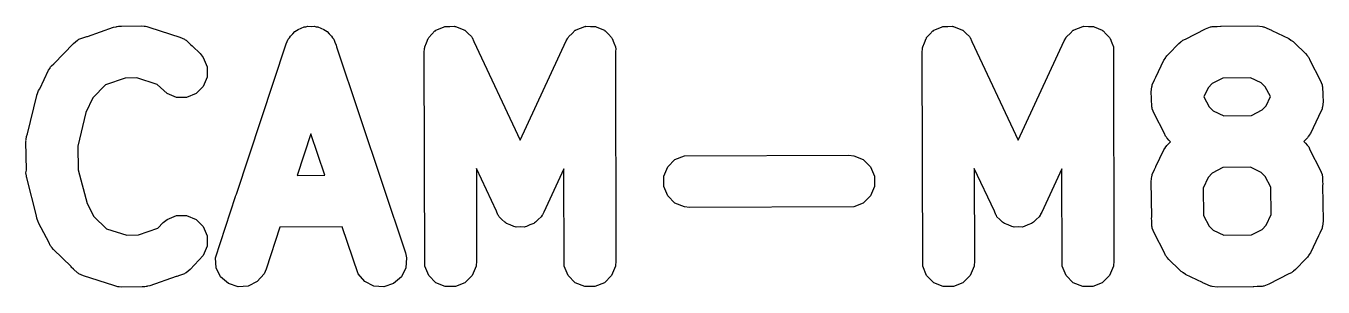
# Model space of a CAD drawing. Extents: x 63.6 to 142.2, y 84.8 to 149.3.
# Drawn here: x 129.79 to 142.19, y 106.7 to 109.2 of the extents above; entities that cross this region are included whole.
import ezdxf

# ---------------------------------------------------------------- set-up
doc = ezdxf.new("R2010")
doc.units = 0
doc.layers.add('BLACK', color=7, linetype='CONTINUOUS')

msp = doc.modelspace()

# ---------------------------------------------------------------- linework, layer by layer
at = {"layer": 'BLACK', "linetype": 'CONTINUOUS'}
for p, q in [((130.375111, 109.102071), (130.625249, 109.189283)), ((130.625249, 109.189283), (130.649435, 109.194783)), ((130.649435, 109.194783), (130.655533, 109.197308)), ((130.655533, 109.197308), (130.661029, 109.197419)), ((130.661029, 109.197419), (130.673039, 109.200149)), ((130.673039, 109.200149), (130.700351, 109.198208)), ((130.700351, 109.198208), (130.894782, 109.202112)), ((130.894782, 109.202112), (130.919463, 109.199681)), ((130.919463, 109.199681), (130.92605, 109.200149)), ((130.92605, 109.200149), (130.931134, 109.198532)), ((130.931134, 109.198532), (130.943555, 109.197308)), ((130.943555, 109.197308), (130.971954, 109.185545)), ((130.971954, 109.185545), (131.259553, 109.094045)), ((132.376527, 109.1576), (132.390021, 109.169302)), ((132.390021, 109.169302), (132.419757, 109.179215)), ((132.419757, 109.179215), (132.447797, 109.193234)), ((132.447797, 109.193234), (132.465615, 109.194501)), ((132.465615, 109.194501), (132.482561, 109.200149)), ((132.482561, 109.200149), (132.513829, 109.197927)), ((132.513829, 109.197927), (132.545097, 109.200149)), ((132.545097, 109.200149), (132.562042, 109.194501)), ((132.562042, 109.194501), (132.579861, 109.193234)), ((132.579861, 109.193234), (132.6079, 109.179215)), ((132.6079, 109.179215), (132.637637, 109.169302)), ((132.637637, 109.169302), (132.65113, 109.1576)), ((133.70827, 109.159979), (133.748354, 109.176583)), ((133.748354, 109.176583), (133.78767, 109.19493)), ((133.78767, 109.19493), (133.79324, 109.195175)), ((133.79324, 109.195175), (133.79839, 109.197308)), ((133.79839, 109.197308), (133.841777, 109.197308)), ((133.841777, 109.197308), (133.885121, 109.199213)), ((133.885121, 109.199213), (133.89036, 109.197308)), ((133.89036, 109.197308), (133.895936, 109.197308)), ((133.895936, 109.197308), (133.936024, 109.180703)), ((133.936024, 109.180703), (133.976793, 109.165878)), ((133.976793, 109.165878), (133.980904, 109.162113)), ((133.980904, 109.162113), (133.986056, 109.159979)), ((135.041603, 109.159979), (135.046754, 109.162113)), ((135.046754, 109.162113), (135.050866, 109.165878)), ((135.050866, 109.165878), (135.091638, 109.180705)), ((135.091638, 109.180705), (135.131723, 109.197308)), ((135.131723, 109.197308), (135.137298, 109.197308)), ((135.137298, 109.197308), (135.142537, 109.199213)), ((135.142537, 109.199213), (135.185881, 109.197308)), ((135.185881, 109.197308), (135.229269, 109.197308)), ((135.229269, 109.197308), (135.234419, 109.195175)), ((135.234419, 109.195175), (135.239988, 109.19493)), ((135.239988, 109.19493), (135.279299, 109.176585)), ((135.279299, 109.176585), (135.319389, 109.159979)), ((138.470174, 109.159979), (138.510258, 109.176583)), ((138.510258, 109.176583), (138.549574, 109.19493)), ((138.549574, 109.19493), (138.555144, 109.195175)), ((138.555144, 109.195175), (138.560294, 109.197308)), ((138.560294, 109.197308), (138.603681, 109.197308)), ((138.603681, 109.197308), (138.647025, 109.199213)), ((138.647025, 109.199213), (138.652264, 109.197308)), ((138.652264, 109.197308), (138.65784, 109.197308)), ((138.65784, 109.197308), (138.697928, 109.180703)), ((138.697928, 109.180703), (138.738697, 109.165878)), ((138.738697, 109.165878), (138.742808, 109.162113)), ((138.742808, 109.162113), (138.74796, 109.159979)), ((139.803507, 109.159979), (139.808658, 109.162113)), ((139.808658, 109.162113), (139.81277, 109.165878)), ((139.81277, 109.165878), (139.853542, 109.180705)), ((139.853542, 109.180705), (139.893627, 109.197308)), ((139.893627, 109.197308), (139.899202, 109.197308)), ((139.899202, 109.197308), (139.904441, 109.199213)), ((139.904441, 109.199213), (139.947785, 109.197308)), ((139.947785, 109.197308), (139.991173, 109.197308)), ((139.991173, 109.197308), (139.996323, 109.195175)), ((139.996323, 109.195175), (140.001892, 109.19493)), ((140.001892, 109.19493), (140.041203, 109.176585)), ((140.041203, 109.176585), (140.081293, 109.159979)), ((140.877224, 109.075552), (141.068692, 109.175719)), ((141.068692, 109.175719), (141.114464, 109.193234)), ((141.114464, 109.193234), (141.123423, 109.193871)), ((141.123423, 109.193871), (141.131722, 109.197308)), ((141.131722, 109.197308), (141.179267, 109.19784)), ((141.179267, 109.19784), (141.211764, 109.200149)), ((141.211764, 109.200149), (141.217413, 109.198266)), ((141.217413, 109.198266), (141.561448, 109.202112)), ((141.561448, 109.202112), (141.610221, 109.197308)), ((141.610221, 109.197308), (141.618519, 109.193871)), ((141.618519, 109.193871), (141.627479, 109.193234)), ((141.627479, 109.193234), (141.676242, 109.169961)), ((141.676242, 109.169961), (141.700341, 109.159979)), ((130.241814, 109.033651), (130.279699, 109.064742)), ((130.279699, 109.064742), (130.287998, 109.06818)), ((130.287998, 109.06818), (130.294783, 109.074064)), ((130.294783, 109.074064), (130.341672, 109.090413)), ((130.341672, 109.090413), (130.369819, 109.102071)), ((130.369819, 109.102071), (130.375111, 109.102071)), ((131.259553, 109.094045), (131.304304, 109.074064)), ((131.304304, 109.074064), (131.31109, 109.068178)), ((131.31109, 109.068178), (131.319388, 109.064741)), ((131.319388, 109.064741), (131.365424, 109.021055)), ((132.276658, 109.031169), (132.296639, 109.07592)), ((132.296639, 109.07592), (132.308341, 109.089414)), ((132.308341, 109.089414), (132.31633, 109.10539)), ((132.31633, 109.10539), (132.340011, 109.12593)), ((132.340011, 109.12593), (132.360551, 109.149611)), ((132.360551, 109.149611), (132.376527, 109.1576)), ((132.65113, 109.1576), (132.667107, 109.149611)), ((132.667107, 109.149611), (132.687646, 109.12593)), ((132.687646, 109.12593), (132.711328, 109.10539)), ((132.711328, 109.10539), (132.719316, 109.089414)), ((132.719316, 109.089414), (132.731019, 109.07592)), ((132.731019, 109.07592), (132.741155, 109.045736)), ((132.741155, 109.045736), (132.754951, 109.018144)), ((133.601967, 109.000885), (133.618572, 109.040974)), ((133.618572, 109.040974), (133.633397, 109.081742)), ((133.633397, 109.081742), (133.637162, 109.085854)), ((133.637162, 109.085854), (133.639296, 109.091005)), ((133.639296, 109.091005), (133.669979, 109.121689)), ((133.669979, 109.121689), (133.699276, 109.153679)), ((133.699276, 109.153679), (133.704327, 109.156037)), ((133.704327, 109.156037), (133.70827, 109.159979)), ((133.986056, 109.159979), (134.016739, 109.129296)), ((134.016739, 109.129296), (134.04873, 109.099999)), ((134.04873, 109.099999), (134.051121, 109.094914)), ((134.051121, 109.094914), (134.05503, 109.091005)), ((134.05503, 109.091005), (134.070328, 109.054072)), ((134.070328, 109.054072), (134.514669, 108.109211)), ((134.514669, 108.109211), (134.95395, 109.057833)), ((134.95395, 109.057833), (134.970369, 109.085551)), ((134.970369, 109.085551), (134.972629, 109.091005)), ((134.972629, 109.091005), (134.975013, 109.09339)), ((134.975013, 109.09339), (134.978929, 109.099999)), ((134.978929, 109.099999), (135.010919, 109.129296)), ((135.010919, 109.129296), (135.041603, 109.159979)), ((135.319389, 109.159979), (135.323331, 109.156037)), ((135.323331, 109.156037), (135.328383, 109.153679)), ((135.328383, 109.153679), (135.357679, 109.121689)), ((135.357679, 109.121689), (135.388363, 109.091005)), ((135.388363, 109.091005), (135.390496, 109.085854)), ((135.390496, 109.085854), (135.394262, 109.081742)), ((135.394262, 109.081742), (135.409086, 109.040974)), ((135.409086, 109.040974), (135.425692, 109.000885)), ((138.363871, 109.000885), (138.380476, 109.040974)), ((138.380476, 109.040974), (138.395301, 109.081742)), ((138.395301, 109.081742), (138.399066, 109.085854)), ((138.399066, 109.085854), (138.4012, 109.091005)), ((138.4012, 109.091005), (138.431883, 109.121689)), ((138.431883, 109.121689), (138.46118, 109.153679)), ((138.46118, 109.153679), (138.466231, 109.156037)), ((138.466231, 109.156037), (138.470174, 109.159979)), ((138.74796, 109.159979), (138.778643, 109.129296)), ((138.778643, 109.129296), (138.810634, 109.099999)), ((138.810634, 109.099999), (138.813025, 109.094914)), ((138.813025, 109.094914), (138.816934, 109.091005)), ((138.816934, 109.091005), (138.832232, 109.054072)), ((138.832232, 109.054072), (139.276573, 108.109211)), ((139.276573, 108.109211), (139.715854, 109.057833)), ((139.715854, 109.057833), (139.732273, 109.085551)), ((139.732273, 109.085551), (139.734533, 109.091005)), ((139.734533, 109.091005), (139.736917, 109.09339)), ((139.736917, 109.09339), (139.740833, 109.099999)), ((139.740833, 109.099999), (139.772823, 109.129296)), ((139.772823, 109.129296), (139.803507, 109.159979)), ((140.081293, 109.159979), (140.085235, 109.156037)), ((140.085235, 109.156037), (140.090287, 109.153679)), ((140.090287, 109.153679), (140.119583, 109.121689)), ((140.119583, 109.121689), (140.150267, 109.091005)), ((140.150267, 109.091005), (140.1524, 109.085854)), ((140.1524, 109.085854), (140.156166, 109.081742)), ((140.156166, 109.081742), (140.17099, 109.040974)), ((140.17099, 109.040974), (140.187596, 109.000885)), ((140.813242, 109.033651), (140.832416, 109.049387)), ((140.832416, 109.049387), (140.83674, 109.054372)), ((140.83674, 109.054372), (140.841569, 109.056899)), ((140.841569, 109.056899), (140.851127, 109.064742)), ((140.851127, 109.064742), (140.877224, 109.075552)), ((141.700341, 109.159979), (141.703247, 109.157073)), ((141.703247, 109.157073), (141.863728, 109.080481)), ((141.863728, 109.080481), (141.884721, 109.067266)), ((141.884721, 109.067266), (141.890816, 109.064741)), ((141.890816, 109.064741), (141.894923, 109.060843)), ((141.894923, 109.060843), (141.905203, 109.054372)), ((141.905203, 109.054372), (141.921295, 109.035818)), ((130.053264, 108.83932), (130.241814, 109.033651)), ((131.365424, 109.021055), (131.377995, 109.010152)), ((131.377995, 109.010152), (131.378971, 109.008199)), ((131.378971, 109.008199), (131.452511, 108.938413)), ((131.452511, 108.938413), (131.483602, 108.900528)), ((131.800085, 107.590764), (132.276658, 109.031169)), ((132.754951, 109.018144), (132.756167, 109.001033)), ((132.756167, 109.001033), (133.417667, 107.031169)), ((133.597163, 108.952112), (133.600321, 108.984175)), ((133.601967, 106.903339), (133.597163, 108.952112)), ((133.600062, 108.99007), (133.601213, 108.993238)), ((133.600321, 108.984175), (133.600062, 108.99007)), ((133.601213, 108.993238), (133.601967, 109.000885)), ((135.425692, 109.000885), (135.425705, 108.995273)), ((135.425705, 108.995273), (135.427597, 108.99007)), ((135.427597, 108.99007), (135.425812, 108.949469)), ((135.425812, 108.949469), (135.430496, 106.952112)), ((138.359067, 108.952112), (138.362225, 108.984175)), ((138.363871, 106.903339), (138.359067, 108.952112)), ((138.361966, 108.99007), (138.363117, 108.993238)), ((138.362225, 108.984175), (138.361966, 108.99007)), ((138.363117, 108.993238), (138.363871, 109.000885)), ((140.187596, 109.000885), (140.187609, 108.995273)), ((140.187609, 108.995273), (140.189501, 108.99007)), ((140.189501, 108.99007), (140.187716, 108.949469)), ((140.187716, 108.949469), (140.1924, 106.952112)), ((140.690812, 108.904636), (140.697283, 108.914915)), ((140.697283, 108.914915), (140.715837, 108.931008)), ((140.715837, 108.931008), (140.813242, 109.033651)), ((141.921295, 109.035818), (142.023939, 108.938413)), ((142.023939, 108.938413), (142.039674, 108.919239)), ((142.039674, 108.919239), (142.04466, 108.914915)), ((142.04466, 108.914915), (142.047186, 108.910086)), ((130.004508, 108.778202), (130.017723, 108.799196)), ((130.017723, 108.799196), (130.020248, 108.80529)), ((130.020248, 108.80529), (130.023984, 108.809142)), ((130.023984, 108.809142), (130.030617, 108.819677)), ((130.030617, 108.819677), (130.053264, 108.83932)), ((131.483602, 108.900528), (131.52093, 108.810408)), ((131.52093, 108.810408), (131.52093, 108.712864)), ((140.594582, 108.71296), (140.671174, 108.87344)), ((140.671174, 108.87344), (140.684389, 108.894434)), ((140.684389, 108.894434), (140.686914, 108.900528)), ((140.686914, 108.900528), (140.690812, 108.904636)), ((142.047186, 108.910086), (142.05503, 108.900528)), ((142.05503, 108.900528), (142.065839, 108.874431)), ((142.065839, 108.874431), (142.166007, 108.682963)), ((129.919123, 108.599297), (130.004508, 108.778202)), ((130.735825, 108.702745), (130.548207, 108.637331)), ((130.84704, 108.704979), (130.735825, 108.702745)), ((131.043296, 108.642539), (130.84704, 108.704979)), ((131.52093, 108.712864), (131.483602, 108.622744)), ((140.558421, 108.637191), (140.581694, 108.685955)), ((140.581694, 108.685955), (140.591676, 108.710053)), ((140.591676, 108.710053), (140.594582, 108.71296)), ((141.234573, 108.702717), (141.132948, 108.649551)), ((141.497519, 108.705657), (141.234573, 108.702717)), ((141.599505, 108.656982), (141.497519, 108.705657)), ((142.166007, 108.682963), (142.183522, 108.637191)), ((129.891627, 108.540156), (129.891755, 108.541953)), ((129.891755, 108.541953), (129.893801, 108.546241)), ((129.893801, 108.546241), (129.906831, 108.582707)), ((129.906831, 108.582707), (129.919123, 108.599297)), ((130.548207, 108.637331), (130.427505, 108.512928)), ((131.136842, 108.553768), (131.043296, 108.642539)), ((131.226962, 108.51644), (131.136842, 108.553768)), ((131.414626, 108.553768), (131.324506, 108.51644)), ((131.483602, 108.622744), (131.414626, 108.553768)), ((140.549543, 108.57116), (140.554347, 108.619933)), ((140.551661, 108.507658), (140.549543, 108.57116)), ((140.554347, 108.619933), (140.557784, 108.628232)), ((140.557784, 108.628232), (140.558421, 108.637191)), ((141.094673, 108.609218), (141.053083, 108.522077)), ((141.132948, 108.649551), (141.094673, 108.609218)), ((141.639838, 108.618707), (141.599505, 108.656982)), ((141.688858, 108.525006), (141.639838, 108.618707)), ((142.183522, 108.637191), (142.184158, 108.628232)), ((142.184158, 108.628232), (142.187596, 108.619933)), ((142.187596, 108.619933), (142.190114, 108.544424)), ((142.190114, 108.544424), (142.190437, 108.539891)), ((129.8024, 108.167783), (129.890341, 108.536556)), ((129.890341, 108.536556), (129.891627, 108.540156)), ((130.427505, 108.512928), (130.361147, 108.373891)), ((131.324506, 108.51644), (131.226962, 108.51644)), ((140.551506, 108.507191), (140.551661, 108.507658)), ((140.551828, 108.502659), (140.551506, 108.507191)), ((140.554347, 108.427149), (140.551828, 108.502659)), ((140.557784, 108.418851), (140.554347, 108.427149)), ((140.558421, 108.409891), (140.557784, 108.418851)), ((141.053083, 108.522077), (141.102104, 108.428375)), ((141.102104, 108.428375), (141.142436, 108.390101)), ((141.608995, 108.397532), (141.647269, 108.437864)), ((141.647269, 108.437864), (141.688858, 108.525006)), ((142.184158, 108.418851), (142.183522, 108.409891)), ((142.187596, 108.427149), (142.184158, 108.418851)), ((142.1924, 108.475922), (142.187596, 108.427149)), ((142.190437, 108.539891), (142.190281, 108.539425)), ((142.190281, 108.539425), (142.1924, 108.475922)), ((130.361147, 108.373891), (130.284165, 108.051072)), ((140.575936, 108.364119), (140.558421, 108.409891)), ((140.676106, 108.172645), (140.575936, 108.364119)), ((141.142436, 108.390101), (141.244424, 108.341426)), ((141.244424, 108.341426), (141.507369, 108.344366)), ((141.507369, 108.344366), (141.608995, 108.397532)), ((142.14736, 108.334123), (142.070769, 108.173643)), ((142.150267, 108.337029), (142.14736, 108.334123)), ((142.160249, 108.361129), (142.150267, 108.337029)), ((142.183522, 108.409891), (142.160249, 108.361129)), ((140.686914, 108.146554), (140.676106, 108.172645)), ((142.070769, 108.173643), (142.057556, 108.152655)), ((129.787639, 108.09497), (129.788477, 108.103479)), ((129.791566, 107.821508), (129.787639, 108.09497)), ((129.787935, 108.107122), (129.789469, 108.113559)), ((129.788477, 108.103479), (129.787935, 108.107122)), ((129.789469, 108.113559), (129.792443, 108.143743)), ((129.792443, 108.143743), (129.8024, 108.167783)), ((130.284165, 108.051072), (130.287407, 107.825356)), ((132.513098, 108.168965), (132.381302, 107.770621)), ((132.646439, 107.771893), (132.513098, 108.168965)), ((140.694754, 108.137), (140.686914, 108.146554)), ((140.686914, 108.043385), (140.690812, 108.047493)), ((140.690812, 108.047493), (140.697283, 108.057772)), ((140.697283, 108.132167), (140.694754, 108.137)), ((140.70227, 108.127842), (140.697283, 108.132167)), ((140.697283, 108.057772), (140.715837, 108.073865)), ((140.718004, 108.108669), (140.70227, 108.127842)), ((140.715837, 108.073865), (140.734242, 108.09326)), ((140.734242, 108.09326), (140.718004, 108.108669)), ((142.026109, 108.116079), (142.0077, 108.09668)), ((142.0077, 108.09668), (142.023939, 108.08127)), ((142.023939, 108.08127), (142.039674, 108.062096)), ((142.04466, 108.132167), (142.026109, 108.116079)), ((142.039674, 108.062096), (142.04466, 108.057772)), ((142.051128, 108.142443), (142.04466, 108.132167)), ((142.04466, 108.057772), (142.047186, 108.052943)), ((142.047186, 108.052943), (142.05503, 108.043385)), ((142.05503, 108.146554), (142.051128, 108.142443)), ((142.057556, 108.152655), (142.05503, 108.146554)), ((135.92501, 107.85291), (135.993984, 107.921884)), ((135.993984, 107.921884), (136.084104, 107.959213)), ((136.084104, 107.959213), (137.656687, 107.964017)), ((137.656687, 107.964017), (137.70546, 107.959213)), ((137.70546, 107.959213), (137.79558, 107.921884)), ((137.79558, 107.921884), (137.864554, 107.85291)), ((140.594582, 107.855817), (140.671174, 108.016297)), ((140.671174, 108.016297), (140.684389, 108.037291)), ((140.684389, 108.037291), (140.686914, 108.043385)), ((142.05503, 108.043385), (142.065839, 108.017288)), ((142.065839, 108.017288), (142.166007, 107.82582)), ((129.787935, 107.797103), (129.791566, 107.821508)), ((130.287407, 107.825356), (130.371982, 107.50205)), ((134.287742, 107.427796), (134.095087, 107.837464)), ((134.095087, 107.837464), (134.097163, 106.952112)), ((134.933117, 107.834045), (134.740376, 107.41782)), ((134.9353, 106.903339), (134.933117, 107.834045)), ((135.887681, 107.76279), (135.92501, 107.85291)), ((137.864554, 107.85291), (137.901883, 107.76279)), ((139.049646, 107.427796), (138.856991, 107.837464)), ((138.856991, 107.837464), (138.859067, 106.952112)), ((139.695021, 107.834045), (139.50228, 107.41782)), ((139.697204, 106.903339), (139.695021, 107.834045)), ((140.558421, 107.780048), (140.581694, 107.828812)), ((140.581694, 107.828812), (140.591676, 107.85291)), ((140.591676, 107.85291), (140.594582, 107.855817)), ((141.234573, 107.845575), (141.132949, 107.79241)), ((141.497519, 107.848515), (141.234573, 107.845575)), ((141.599504, 107.79984), (141.497519, 107.848515)), ((141.639838, 107.761564), (141.599504, 107.79984)), ((142.166007, 107.82582), (142.183522, 107.780048)), ((129.792345, 107.767272), (129.787935, 107.797103)), ((129.792443, 107.760482), (129.792345, 107.767272)), ((129.793852, 107.75708), (129.792443, 107.760482)), ((129.795103, 107.748621), (129.793852, 107.75708)), ((129.890108, 107.385445), (129.795103, 107.748621)), ((132.381302, 107.770621), (132.646439, 107.771893)), ((135.887681, 107.665244), (135.887681, 107.76279)), ((137.901883, 107.76279), (137.901883, 107.665244)), ((140.549543, 107.714017), (140.554347, 107.76279)), ((140.553389, 107.369984), (140.549543, 107.714017)), ((140.554347, 107.76279), (140.557784, 107.771089)), ((140.557784, 107.771089), (140.558421, 107.780048)), ((141.094673, 107.752075), (141.045998, 107.650089)), ((141.132949, 107.79241), (141.094673, 107.752075)), ((141.693004, 107.659939), (141.639838, 107.761564)), ((142.183522, 107.780048), (142.184158, 107.771089)), ((142.184158, 107.771089), (142.187596, 107.76279)), ((142.187596, 107.76279), (142.188127, 107.715245)), ((142.188127, 107.715245), (142.190437, 107.682748)), ((142.190437, 107.682748), (142.188553, 107.677099)), ((142.188553, 107.677099), (142.1924, 107.333065)), ((131.599126, 106.98338), (131.792443, 107.567666)), ((131.792443, 107.572314), (131.800085, 107.590764)), ((131.792443, 107.567666), (131.792443, 107.572314)), ((135.92501, 107.575124), (135.887681, 107.665244)), ((135.993984, 107.50615), (135.92501, 107.575124)), ((137.864554, 107.575124), (137.79558, 107.50615)), ((137.901883, 107.665244), (137.864554, 107.575124)), ((141.045998, 107.650089), (141.048938, 107.387144)), ((141.695944, 107.396995), (141.693004, 107.659939)), ((130.371982, 107.50205), (130.436985, 107.377798)), ((134.300064, 107.393911), (134.287742, 107.427796)), ((136.084104, 107.468821), (135.993984, 107.50615)), ((136.132877, 107.464017), (136.084104, 107.468821)), ((137.70546, 107.468821), (136.132877, 107.464017)), ((137.79558, 107.50615), (137.70546, 107.468821)), ((139.061968, 107.393911), (139.049646, 107.427796)), ((129.891755, 107.362272), (129.890108, 107.385445)), ((129.905709, 107.325804), (129.891755, 107.362272)), ((129.906831, 107.321518), (129.905709, 107.325804)), ((129.907903, 107.32007), (129.906831, 107.321518)), ((129.90927, 107.3165), (129.907903, 107.32007)), ((130.009439, 107.125029), (129.90927, 107.3165)), ((130.436985, 107.377798), (130.557082, 107.261274)), ((131.048314, 107.265999), (131.098957, 107.319365)), ((131.098957, 107.319365), (131.136841, 107.350456)), ((131.136841, 107.350456), (131.226961, 107.387785)), ((131.226961, 107.387785), (131.324505, 107.387786)), ((131.324505, 107.387786), (131.414625, 107.350458)), ((131.414625, 107.350458), (131.483601, 107.281482)), ((134.307491, 107.385801), (134.300064, 107.393911)), ((134.312263, 107.375654), (134.307491, 107.385801)), ((134.340285, 107.349992), (134.312263, 107.375654)), ((134.365943, 107.321974), (134.340285, 107.349992)), ((134.376006, 107.317278), (134.365943, 107.321974)), ((134.3842, 107.309774), (134.376006, 107.317278)), ((134.419917, 107.296787), (134.3842, 107.309774)), ((134.64346, 107.309775), (134.607753, 107.296791)), ((134.651651, 107.317277), (134.64346, 107.309775)), ((134.661717, 107.321974), (134.651651, 107.317277)), ((134.687379, 107.349997), (134.661717, 107.321974)), ((134.715397, 107.375654), (134.687379, 107.349997)), ((134.723676, 107.38963), (134.715397, 107.375654)), ((134.727597, 107.393911), (134.723676, 107.38963)), ((134.729797, 107.399964), (134.727597, 107.393911)), ((134.740376, 107.41782), (134.729797, 107.399964)), ((139.069395, 107.385801), (139.061968, 107.393911)), ((139.074167, 107.375654), (139.069395, 107.385801)), ((139.102189, 107.349992), (139.074167, 107.375654)), ((139.127847, 107.321974), (139.102189, 107.349992)), ((139.13791, 107.317278), (139.127847, 107.321974)), ((139.146104, 107.309774), (139.13791, 107.317278)), ((139.181821, 107.296787), (139.146104, 107.309774)), ((139.405364, 107.309775), (139.369657, 107.296791)), ((139.413555, 107.317277), (139.405364, 107.309775)), ((139.423621, 107.321974), (139.413555, 107.317277)), ((139.449283, 107.349997), (139.423621, 107.321974)), ((139.477301, 107.375654), (139.449283, 107.349997)), ((139.48558, 107.38963), (139.477301, 107.375654)), ((139.489501, 107.393911), (139.48558, 107.38963)), ((139.491701, 107.399964), (139.489501, 107.393911)), ((139.50228, 107.41782), (139.491701, 107.399964)), ((140.551506, 107.364334), (140.553389, 107.369984)), ((140.553815, 107.331838), (140.551506, 107.364334)), ((140.554347, 107.284292), (140.553815, 107.331838)), ((141.048938, 107.387144), (141.102105, 107.285517)), ((141.647268, 107.295005), (141.695944, 107.396995)), ((142.1924, 107.333065), (142.187596, 107.284292)), ((130.557082, 107.261274), (130.752047, 107.199246)), ((130.752047, 107.199246), (130.863262, 107.20148)), ((130.863262, 107.20148), (131.048314, 107.265999)), ((131.483601, 107.281482), (131.52093, 107.191363)), ((131.52093, 107.191363), (131.520931, 107.093819)), ((132.217123, 107.274403), (132.084334, 106.873055)), ((132.812542, 107.27726), (132.217123, 107.274403)), ((132.963306, 106.828304), (132.812542, 107.27726)), ((134.454338, 107.280723), (134.419917, 107.296787)), ((134.465431, 107.280236), (134.454338, 107.280723)), ((134.475872, 107.276439), (134.465431, 107.280236)), ((134.513837, 107.278108), (134.475872, 107.276439)), ((134.551789, 107.27644), (134.513837, 107.278108)), ((134.562225, 107.280236), (134.551789, 107.27644)), ((134.573323, 107.280723), (134.562225, 107.280236)), ((134.607753, 107.296791), (134.573323, 107.280723)), ((139.216242, 107.280723), (139.181821, 107.296787)), ((139.227335, 107.280236), (139.216242, 107.280723)), ((139.237776, 107.276439), (139.227335, 107.280236)), ((139.275741, 107.278108), (139.237776, 107.276439)), ((139.313693, 107.27644), (139.275741, 107.278108)), ((139.324129, 107.280236), (139.313693, 107.27644)), ((139.335227, 107.280723), (139.324129, 107.280236)), ((139.369657, 107.296791), (139.335227, 107.280723)), ((140.557784, 107.275994), (140.554347, 107.284292)), ((140.558421, 107.267034), (140.557784, 107.275994)), ((140.575936, 107.221262), (140.558421, 107.267034)), ((140.676104, 107.029794), (140.575936, 107.221262)), ((141.102105, 107.285517), (141.142435, 107.247244)), ((141.142435, 107.247244), (141.244424, 107.198568)), ((141.244424, 107.198568), (141.507369, 107.201508)), ((141.507369, 107.201508), (141.608995, 107.254674)), ((141.608995, 107.254674), (141.647268, 107.295005)), ((142.14736, 107.191266), (142.070769, 107.030786)), ((142.150267, 107.194172), (142.14736, 107.191266)), ((142.160249, 107.218272), (142.150267, 107.194172)), ((142.183522, 107.267034), (142.160249, 107.218272)), ((142.184158, 107.275994), (142.183522, 107.267034)), ((142.187596, 107.284292), (142.184158, 107.275994)), ((130.020247, 107.098936), (130.009439, 107.125029)), ((130.028088, 107.089381), (130.020247, 107.098936)), ((130.030617, 107.084548), (130.028088, 107.089381)), ((130.035605, 107.080222), (130.030617, 107.084548)), ((130.051338, 107.061051), (130.035605, 107.080222)), ((130.218883, 106.898489), (130.051338, 107.061051)), ((131.520931, 107.093819), (131.483603, 107.003698)), ((131.483603, 107.003698), (131.357274, 106.870574)), ((131.606041, 106.88608), (131.599126, 106.98338)), ((133.417667, 107.031169), (133.428533, 106.98338)), ((133.428533, 106.98338), (133.421618, 106.88608)), ((134.097163, 106.952112), (134.092359, 106.903339)), ((135.430496, 106.952112), (135.425692, 106.903339)), ((138.859067, 106.952112), (138.854263, 106.903339)), ((140.1924, 106.952112), (140.187596, 106.903339)), ((140.686913, 107.003698), (140.676104, 107.029794)), ((140.694755, 106.994142), (140.686913, 107.003698)), ((140.697283, 106.98931), (140.694755, 106.994142)), ((140.702269, 106.984986), (140.697283, 106.98931)), ((140.718003, 106.965813), (140.702269, 106.984986)), ((140.82065, 106.868404), (140.718003, 106.965813)), ((142.026111, 106.973223), (141.928702, 106.870574)), ((142.04466, 106.98931), (142.026111, 106.973223)), ((142.051128, 106.999586), (142.04466, 106.98931)), ((142.055031, 107.003698), (142.051128, 106.999586)), ((142.057558, 107.009801), (142.055031, 107.003698)), ((142.070769, 107.030786), (142.057558, 107.009801)), ((130.221092, 106.894072), (130.218883, 106.898489)), ((130.243177, 106.874918), (130.221092, 106.894072)), ((130.279698, 106.839483), (130.243177, 106.874918)), ((130.287997, 106.836046), (130.279698, 106.839483)), ((130.294783, 106.83016), (130.287997, 106.836046)), ((130.339534, 106.810179), (130.294783, 106.83016)), ((130.62713, 106.718681), (130.339534, 106.810179)), ((131.257404, 106.813809), (131.229269, 106.802154)), ((131.304304, 106.83016), (131.257404, 106.813809)), ((131.311089, 106.836046), (131.304304, 106.83016)), ((131.319389, 106.839483), (131.311089, 106.836046)), ((131.357274, 106.870574), (131.319389, 106.839483)), ((131.649664, 106.798834), (131.606041, 106.88608)), ((132.064353, 106.828304), (132.000441, 106.754613)), ((132.084334, 106.873055), (132.064353, 106.828304)), ((133.027218, 106.754613), (132.963306, 106.828304)), ((133.421618, 106.88608), (133.377995, 106.798834)), ((133.639296, 106.813219), (133.601967, 106.903339)), ((133.70827, 106.744245), (133.639296, 106.813219)), ((134.05503, 106.813219), (133.986056, 106.744245)), ((134.092359, 106.903339), (134.05503, 106.813219)), ((134.972629, 106.813219), (134.9353, 106.903339)), ((135.041603, 106.744245), (134.972629, 106.813219)), ((135.388363, 106.813219), (135.319389, 106.744245)), ((135.425692, 106.903339), (135.388363, 106.813219)), ((138.4012, 106.813219), (138.363871, 106.903339)), ((138.470174, 106.744245), (138.4012, 106.813219)), ((138.816934, 106.813219), (138.74796, 106.744245)), ((138.854263, 106.903339), (138.816934, 106.813219)), ((139.734533, 106.813219), (139.697204, 106.903339)), ((139.803507, 106.744245), (139.734533, 106.813219)), ((140.150267, 106.813219), (140.081293, 106.744245)), ((140.187596, 106.903339), (140.150267, 106.813219)), ((140.83674, 106.849852), (140.82065, 106.868404)), ((140.847015, 106.843384), (140.83674, 106.849852)), ((140.851126, 106.839483), (140.847015, 106.843384)), ((140.857225, 106.836957), (140.851126, 106.839483)), ((140.878216, 106.823743), (140.857225, 106.836957)), ((141.038695, 106.747152), (140.878216, 106.823743)), ((141.864721, 106.828674), (141.673251, 106.728505)), ((141.890817, 106.839483), (141.864721, 106.828674)), ((141.900372, 106.847325), (141.890817, 106.839483)), ((141.905203, 106.849852), (141.900372, 106.847325)), ((141.909527, 106.854838), (141.905203, 106.849852)), ((141.928702, 106.870574), (141.909527, 106.854838)), ((130.655533, 106.706916), (130.62713, 106.718681)), ((130.667954, 106.705693), (130.655533, 106.706916)), ((130.673039, 106.704075), (130.667954, 106.705693)), ((130.679624, 106.704544), (130.673039, 106.704075)), ((130.704306, 106.702112), (130.679624, 106.704544)), ((130.898737, 106.706017), (130.704306, 106.702112)), ((130.92605, 106.704075), (130.898737, 106.706017)), ((130.938059, 106.706806), (130.92605, 106.704075)), ((130.943555, 106.706916), (130.938059, 106.706806)), ((130.949652, 106.709442), (130.943555, 106.706916)), ((130.973839, 106.714941), (130.949652, 106.709442)), ((131.223978, 106.802154), (130.973839, 106.714941)), ((131.229269, 106.802154), (131.223978, 106.802154)), ((131.723355, 106.734922), (131.649664, 106.798834)), ((131.815895, 106.704075), (131.723355, 106.734922)), ((131.913195, 106.71099), (131.815895, 106.704075)), ((132.000441, 106.754613), (131.913195, 106.71099)), ((133.114464, 106.71099), (133.027218, 106.754613)), ((133.211764, 106.704075), (133.114464, 106.71099)), ((133.304304, 106.734922), (133.211764, 106.704075)), ((133.377995, 106.798834), (133.304304, 106.734922)), ((133.79839, 106.706916), (133.70827, 106.744245)), ((133.895936, 106.706916), (133.79839, 106.706916)), ((133.986056, 106.744245), (133.895936, 106.706916)), ((135.131723, 106.706916), (135.041603, 106.744245)), ((135.229269, 106.706916), (135.131723, 106.706916)), ((135.319389, 106.744245), (135.229269, 106.706916)), ((138.560294, 106.706916), (138.470174, 106.744245)), ((138.65784, 106.706916), (138.560294, 106.706916)), ((138.74796, 106.744245), (138.65784, 106.706916)), ((139.893627, 106.706916), (139.803507, 106.744245)), ((139.991173, 106.706916), (139.893627, 106.706916)), ((140.081293, 106.744245), (139.991173, 106.706916)), ((141.041602, 106.744245), (141.038695, 106.747152)), ((141.065701, 106.734263), (141.041602, 106.744245)), ((141.114464, 106.71099), (141.065701, 106.734263)), ((141.123423, 106.710354), (141.114464, 106.71099)), ((141.131722, 106.706916), (141.123423, 106.710354)), ((141.180495, 106.702112), (141.131722, 106.706916)), ((141.524529, 106.705959), (141.180495, 106.702112)), ((141.530179, 106.704075), (141.524529, 106.705959)), ((141.562675, 106.706385), (141.530179, 106.704075)), ((141.610221, 106.706916), (141.562675, 106.706385)), ((141.618519, 106.710354), (141.610221, 106.706916)), ((141.627479, 106.71099), (141.618519, 106.710354)), ((141.673251, 106.728505), (141.627479, 106.71099))]:
    msp.add_line(p, q, dxfattribs=at)

doc.saveas('drawing.dxf')
